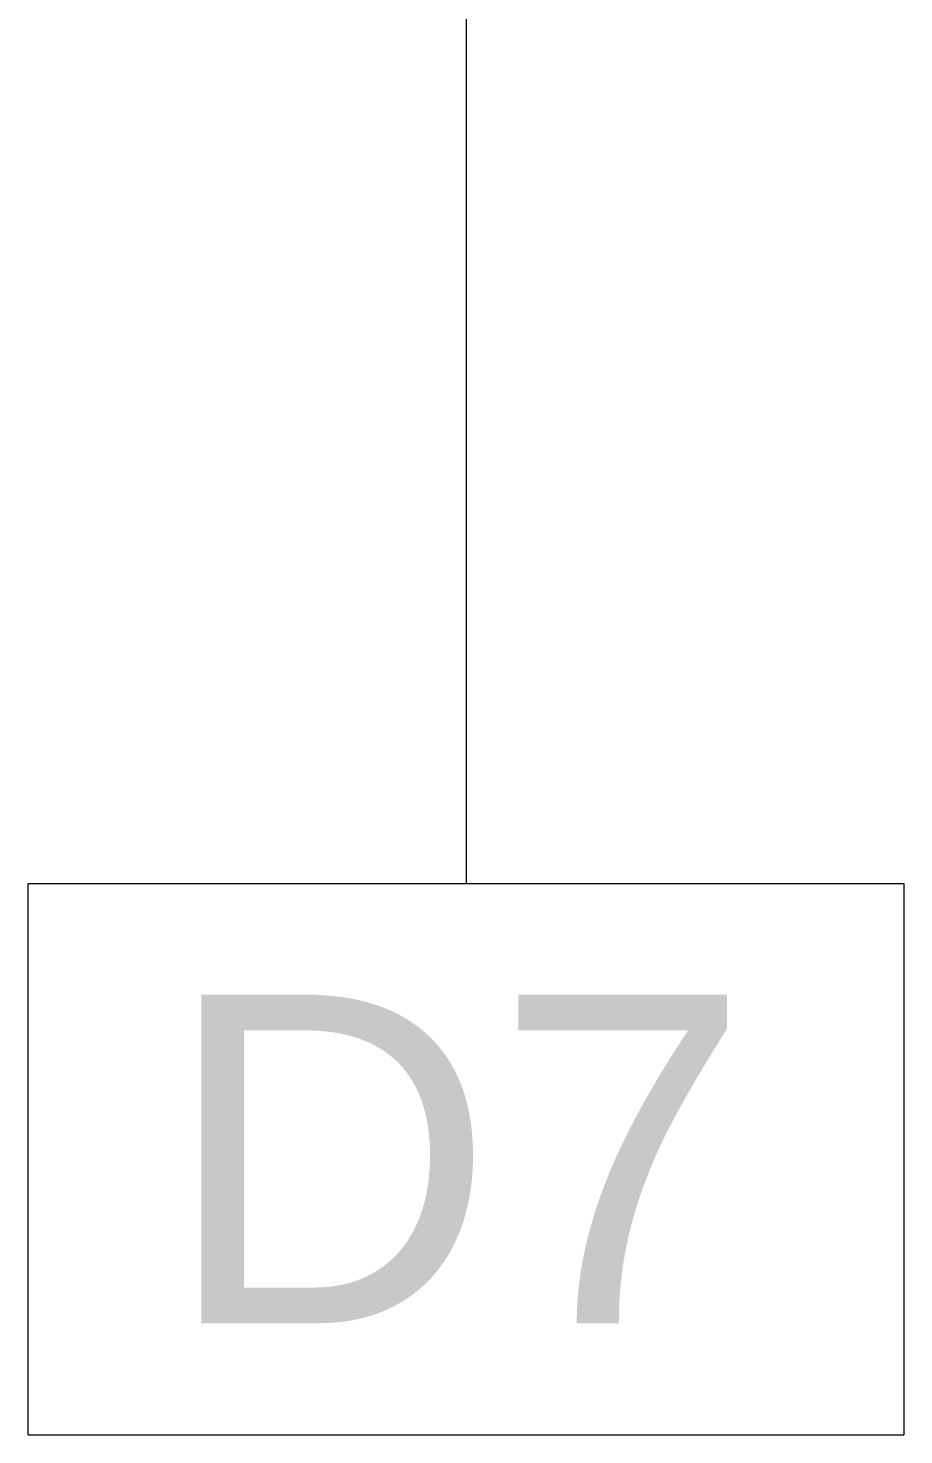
# Model space of a CAD drawing. Header units: inches. Extents: x -1176 to 1507, y -2527 to 978.
# Drawn here: x -403.41 to -391.41, y 504.95 to 524.21 of the extents above; entities that cross this region are included whole.
import ezdxf

# ---------------------------------------------------------------- set-up
doc = ezdxf.new("R2010")
doc.units = ezdxf.units.IN
doc.header["$MEASUREMENT"] = 0
doc.layers.add('A-ANNO-KEYN', color=231, linetype='Continuous', lineweight=9)
doc.styles.add('Arial', font='arial.ttf', dxfattribs={"height": 4.5})

# ---------------------------------------------------------------- blocks, each defined once
blk = doc.blocks.new('Keynote Tag - Keynote Number - Boxed-135510-3rd Floor Demo')
at = {"layer": 'A-ANNO-KEYN'}
for p, q in [((-0.125, -0.07924), (-0.125, 0.07812)), ((-0.125, 0.07812), (0.125, 0.07812)), ((0.125, 0.07812), (0.125, -0.07924)), ((-0.125, -0.07924), (0.125, -0.07924))]:
    blk.add_line(p, q, dxfattribs=at)

msp = doc.modelspace()

# ---------------------------------------------------------------- linework, layer by layer
at = {"layer": 'A-ANNO-KEYN'}
msp.add_line((-397.409, 534.738), (-397.409, 512.499), dxfattribs=at)

# ---------------------------------------------------------------- block references
at = {"layer": 'A-ANNO-KEYN', "xscale": 47.99999999999997, "yscale": 47.99999999999997, "zscale": 47.99999999999997}
msp.add_blockref('Keynote Tag - Keynote Number - Boxed-135510-3rd Floor Demo', (-397.409, 508.749), dxfattribs=at)

# ---------------------------------------------------------------- texts
at = {"layer": 'A-ANNO-KEYN', "insert": (-401.552, 510.975), "char_height": 4.5, "width": 9.8475, "attachment_point": 1, "style": 'Arial'}
msp.add_mtext('D7', dxfattribs=at)

doc.saveas('drawing.dxf')
